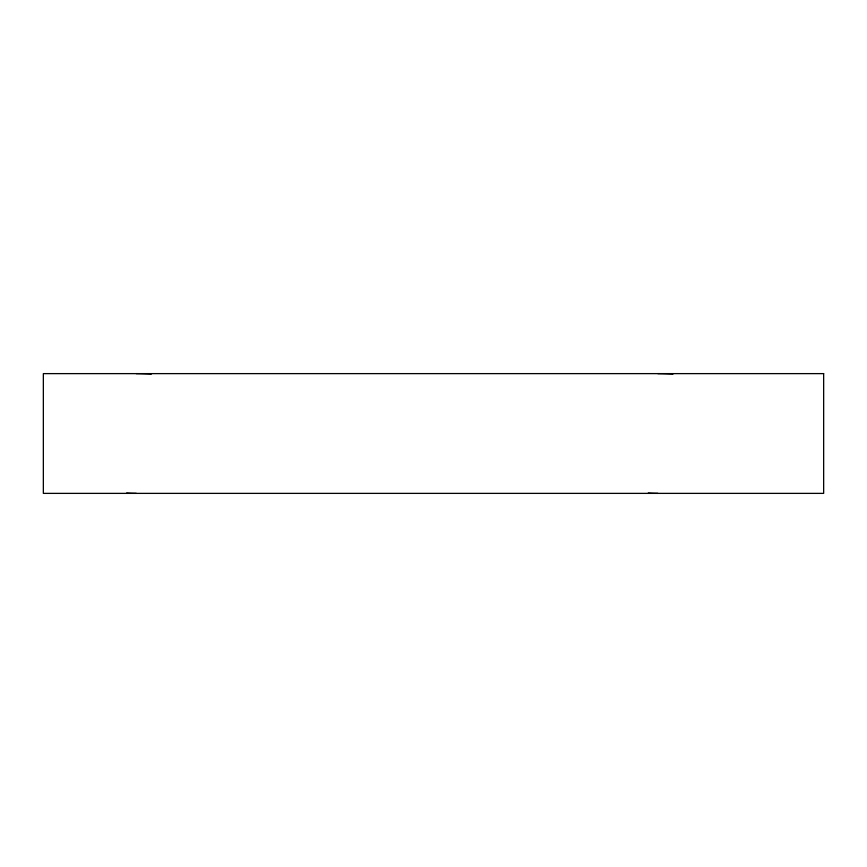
<?xml version="1.0" encoding="UTF-8"?>
<svg xmlns="http://www.w3.org/2000/svg" width="867" height="867" viewBox="0 0 867 867"><rect width="100%" height="100%" fill="white"/><g stroke="black" fill="none" stroke-linecap="round" stroke-linejoin="round"><path stroke-width="1.3" d="M136.227 373.634A52.096 5.289 5.9 0 1 151.324 374.111M136.227 493.345A52.096 5.289 -5.9 0 1 126.69 492.976M657.858 373.634A52.096 5.289 5.9 0 1 672.955 374.111M657.858 493.345A52.096 5.289 -5.9 0 1 648.321 492.976M823.65 373.623L43.35 373.623L43.35 493.377L823.65 493.377L823.65 373.623"/></g></svg>
